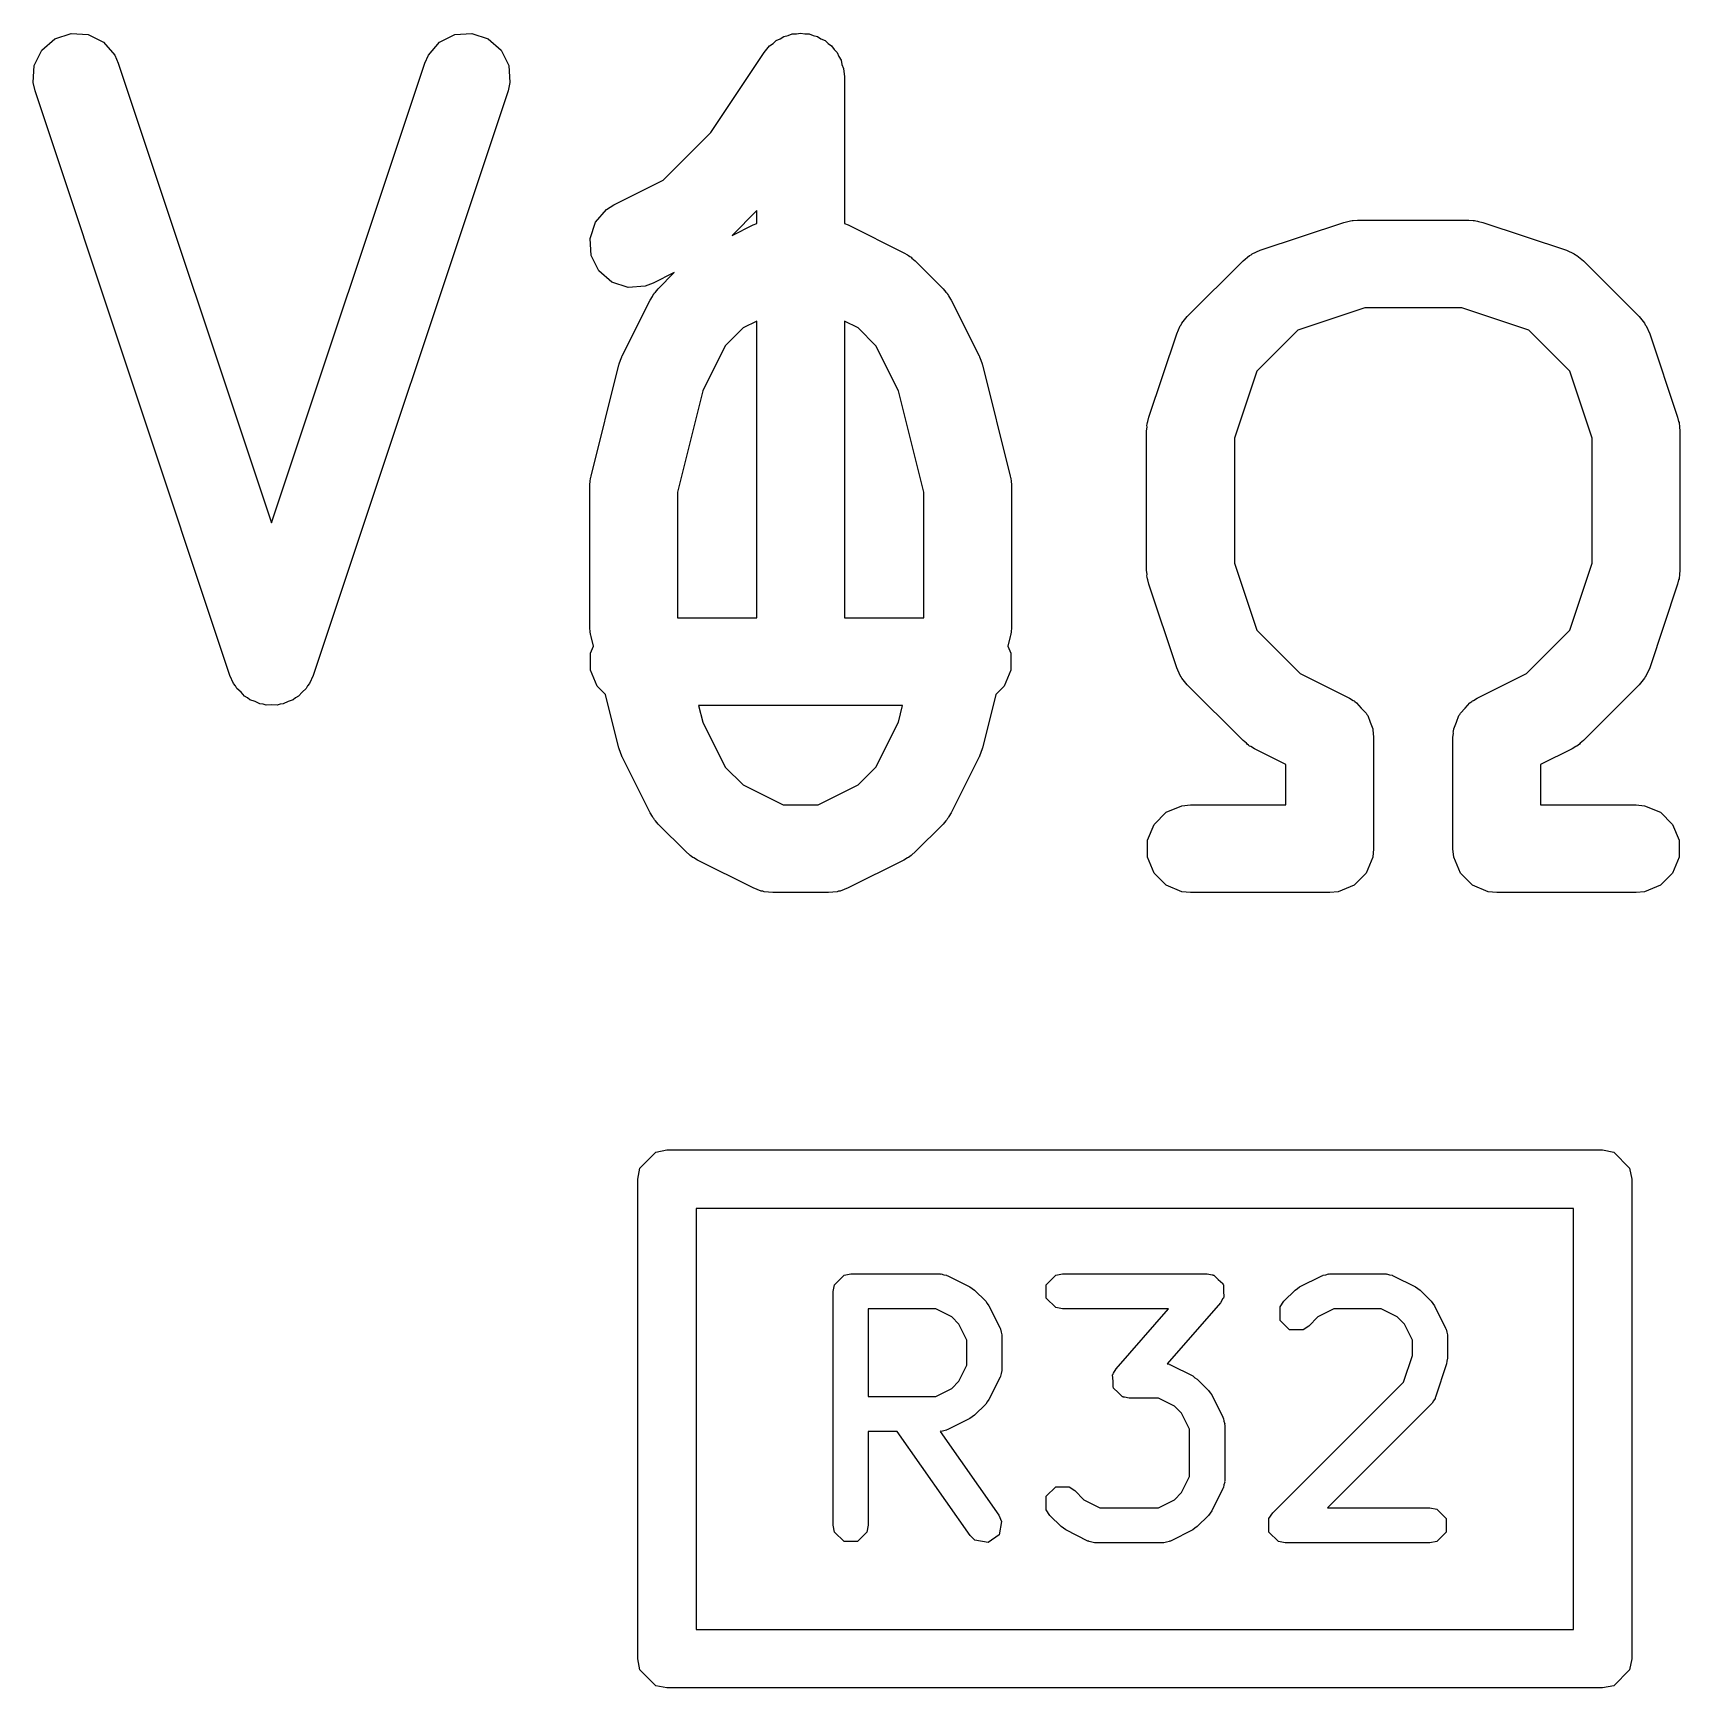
# Model space of a CAD drawing. Header units: millimetres. Extents: x 129 to 276, y -185 to -58.
# Drawn here: x 232.116 to 234.932, y -182.96 to -180.13 of the extents above; entities that cross this region are included whole.
import ezdxf

# ---------------------------------------------------------------- set-up
doc = ezdxf.new("R2010")
doc.units = ezdxf.units.MM
doc.layers.add('F.Fab', color=9, linetype='CONTINUOUS', true_color=0xafafaf)

msp = doc.modelspace()

# ---------------------------------------------------------------- linework, layer by layer
at = {"layer": 'F.Fab', "linetype": 'CONTINUOUS'}
for p, q in [((232.131226, -180.158836), (232.153333, -180.139662)), ((232.153333, -180.139662), (232.181096, -180.130408)), ((232.181096, -180.130408), (232.210286, -180.132483)), ((232.210286, -180.132483), (232.236459, -180.145569)), ((232.811159, -180.14557), (232.837332, -180.132483)), ((232.837332, -180.132483), (232.866522, -180.130408)), ((232.866522, -180.130408), (232.894284, -180.139662)), ((232.894284, -180.139662), (232.916392, -180.158836)), ((233.386903, -180.142459), (233.393692, -180.139646)), ((233.393692, -180.139646), (233.399798, -180.135558)), ((233.399798, -180.135558), (233.407078, -180.134101)), ((233.407078, -180.134101), (233.413939, -180.13126)), ((233.413939, -180.13126), (233.421287, -180.13126)), ((233.421287, -180.13126), (233.428492, -180.129819)), ((233.428492, -180.129819), (233.435776, -180.13126)), ((233.435776, -180.13126), (233.443203, -180.13126)), ((233.443203, -180.13126), (233.449991, -180.134072)), ((233.449991, -180.134072), (233.4572, -180.135498)), ((233.4572, -180.135498), (233.463379, -180.139617)), ((233.463379, -180.139617), (233.470239, -180.142459)), ((232.11814, -180.185009), (232.131226, -180.158836)), ((232.236459, -180.145569), (232.255633, -180.167676)), ((232.255633, -180.167676), (232.261627, -180.181102)), ((232.785991, -180.181102), (232.791985, -180.167677)), ((232.791985, -180.167677), (232.811159, -180.14557)), ((232.916392, -180.158836), (232.929478, -180.18501)), ((233.275047, -180.299896), (233.366167, -180.163216)), ((233.366167, -180.163216), (233.366201, -180.163173)), ((233.366201, -180.163173), (233.366211, -180.163151)), ((233.366211, -180.163151), (233.366262, -180.163099)), ((233.366262, -180.163099), (233.375483, -180.151841)), ((233.375483, -180.151841), (233.381652, -180.147709)), ((233.381652, -180.147709), (233.386903, -180.142459)), ((233.470239, -180.142459), (233.475432, -180.147652)), ((233.475432, -180.147652), (233.481549, -180.15173)), ((233.481549, -180.15173), (233.485682, -180.157902)), ((233.485682, -180.157902), (233.490931, -180.163151)), ((233.490931, -180.163151), (233.493742, -180.169938)), ((232.116065, -180.214199), (232.11814, -180.185009)), ((232.261627, -180.181102), (232.523809, -180.967648)), ((232.523809, -180.967648), (232.785991, -180.181102)), ((232.929478, -180.18501), (232.931553, -180.2142)), ((233.493742, -180.169938), (233.497832, -180.176045)), ((233.497832, -180.176045), (233.499288, -180.183326)), ((233.499288, -180.183326), (233.50213, -180.190187)), ((233.50213, -180.190187), (233.503555, -180.204663)), ((232.119325, -180.228536), (232.116065, -180.214199)), ((232.931553, -180.2142), (232.928293, -180.228536)), ((233.503555, -180.204663), (233.503571, -180.20474)), ((233.503571, -180.20474), (233.503565, -180.204766)), ((233.503565, -180.204766), (233.503571, -180.204819)), ((233.503571, -180.204819), (233.503571, -180.455379)), ((232.452658, -181.228536), (232.119325, -180.228536)), ((232.928293, -180.228536), (232.59496, -181.228536)), ((233.193668, -180.381275), (233.275047, -180.299896)), ((233.109316, -180.423451), (233.193668, -180.381275)), ((233.096873, -180.431283), (233.109316, -180.423451)), ((233.0777, -180.453391), (233.096873, -180.431283)), ((233.353571, -180.433504), (233.311265, -180.47581)), ((233.353571, -180.455379), (233.353571, -180.433504)), ((234.357234, -180.453668), (234.364489, -180.452018)), ((234.364489, -180.452018), (234.36632, -180.45126)), ((234.36632, -180.45126), (234.368973, -180.450998)), ((234.368973, -180.450998), (234.371571, -180.450408)), ((234.371571, -180.450408), (234.373545, -180.450548)), ((234.373545, -180.450548), (234.380952, -180.449819)), ((234.380952, -180.449819), (234.571428, -180.449819)), ((234.571428, -180.449819), (234.578833, -180.450548)), ((234.578833, -180.450548), (234.580808, -180.450408)), ((234.580808, -180.450408), (234.583405, -180.450998)), ((234.583405, -180.450998), (234.58606, -180.45126)), ((234.58606, -180.45126), (234.587891, -180.452018)), ((234.587891, -180.452018), (234.595145, -180.453668)), ((233.068446, -180.481152), (233.0777, -180.453391)), ((233.311265, -180.47581), (233.347411, -180.457737)), ((233.347411, -180.457737), (233.353571, -180.455379)), ((233.503571, -180.455379), (233.509731, -180.457737)), ((233.509731, -180.457737), (233.604969, -180.505356)), ((234.214378, -180.501287), (234.357234, -180.453668)), ((234.595145, -180.453668), (234.738002, -180.501287)), ((233.07052, -180.510342), (233.068446, -180.481152)), ((233.604969, -180.505356), (233.611268, -180.50932)), ((234.198917, -180.509045), (234.200952, -180.507281)), ((234.200952, -180.507281), (234.214378, -180.501287)), ((234.738002, -180.501287), (234.751427, -180.507281)), ((234.751427, -180.507281), (234.753462, -180.509046)), ((233.083607, -180.536517), (233.07052, -180.510342)), ((233.105715, -180.55569), (233.083607, -180.536517)), ((233.611268, -180.50932), (233.613096, -180.510078)), ((233.613096, -180.510078), (233.615152, -180.511766)), ((233.615152, -180.511766), (233.617412, -180.513188)), ((233.617412, -180.513188), (233.618711, -180.514686)), ((233.618711, -180.514686), (233.624461, -180.519405)), ((233.624461, -180.519405), (233.67208, -180.567024)), ((234.089824, -180.614643), (234.185062, -180.519405)), ((234.185062, -180.519405), (234.196427, -180.510077)), ((234.196427, -180.510077), (234.198917, -180.509045)), ((234.753462, -180.509046), (234.755953, -180.510078)), ((234.755953, -180.510078), (234.767318, -180.519405)), ((234.767318, -180.519405), (234.862556, -180.614643)), ((233.133476, -180.564944), (233.105715, -180.55569)), ((233.162666, -180.56287), (233.133476, -180.564944)), ((233.176398, -180.557615), (233.162666, -180.56287)), ((233.212544, -180.539542), (233.176398, -180.557615)), ((233.185062, -180.567024), (233.212544, -180.539542)), ((233.123394, -180.681754), (233.171013, -180.586516)), ((233.171013, -180.586516), (233.174977, -180.580216)), ((233.174977, -180.580216), (233.175735, -180.578389)), ((233.175735, -180.578389), (233.177423, -180.576332)), ((233.177423, -180.576332), (233.178845, -180.574073)), ((233.178845, -180.574073), (233.180343, -180.572773)), ((233.180343, -180.572773), (233.185062, -180.567024)), ((233.67208, -180.567024), (233.676798, -180.572773)), ((233.676798, -180.572773), (233.678297, -180.574073)), ((233.678297, -180.574073), (233.679718, -180.576332)), ((233.679718, -180.576332), (233.681407, -180.578389)), ((233.681407, -180.578389), (233.682164, -180.580216)), ((233.682164, -180.580216), (233.686129, -180.586516)), ((233.686129, -180.586516), (233.733748, -180.681754)), ((234.080497, -180.626008), (234.089824, -180.614643)), ((234.393122, -180.599819), (234.278609, -180.63799)), ((234.559258, -180.599819), (234.393122, -180.599819)), ((234.673771, -180.63799), (234.559258, -180.599819)), ((234.862556, -180.614643), (234.871884, -180.626008)), ((233.330141, -180.634077), (233.299734, -180.664484)), ((233.353571, -180.622362), (233.330141, -180.634077)), ((233.353571, -181.129819), (233.353571, -180.622362)), ((233.527001, -180.634077), (233.503571, -180.622362)), ((233.503571, -180.622362), (233.503571, -181.129819)), ((233.557408, -180.664484), (233.527001, -180.634077)), ((234.024087, -180.786816), (234.071706, -180.643959)), ((234.071706, -180.643959), (234.0777, -180.630534)), ((234.0777, -180.630534), (234.079465, -180.628498)), ((234.079465, -180.628498), (234.080497, -180.626008)), ((234.278609, -180.63799), (234.208409, -180.708189)), ((234.743971, -180.70819), (234.673771, -180.63799)), ((234.871884, -180.626008), (234.872915, -180.628498)), ((234.872915, -180.628498), (234.87468, -180.630533)), ((234.87468, -180.630533), (234.880674, -180.643959)), ((234.880674, -180.643959), (234.928293, -180.786815)), ((233.299734, -180.664484), (233.26124, -180.741471)), ((233.595901, -180.741471), (233.557408, -180.664484)), ((233.070096, -180.887581), (233.117715, -180.697105)), ((233.117715, -180.697105), (233.1181, -180.696025)), ((233.1181, -180.696025), (233.118139, -180.695486)), ((233.118139, -180.695486), (233.120466, -180.689404)), ((233.120466, -180.689404), (233.122662, -180.683259)), ((233.122662, -180.683259), (233.122984, -180.682823)), ((233.122984, -180.682823), (233.123394, -180.681754)), ((233.733748, -180.681754), (233.734157, -180.682823)), ((233.734157, -180.682823), (233.73448, -180.683259)), ((233.73448, -180.683259), (233.736672, -180.689395)), ((233.736672, -180.689395), (233.739003, -180.695485)), ((233.739003, -180.695485), (233.739041, -180.696025)), ((233.739041, -180.696025), (233.739427, -180.697105)), ((233.739427, -180.697105), (233.787046, -180.887581)), ((234.208409, -180.708189), (234.170238, -180.822703)), ((234.782142, -180.822703), (234.743971, -180.70819)), ((233.26124, -180.741471), (233.217857, -180.915005)), ((233.639285, -180.915005), (233.595901, -180.741471)), ((234.022437, -180.794069), (234.024087, -180.786816)), ((234.928293, -180.786815), (234.929942, -180.79407)), ((234.020238, -180.810533), (234.020967, -180.803127)), ((234.020238, -181.048628), (234.020238, -180.810533)), ((234.020827, -180.801153), (234.021417, -180.798555)), ((234.020967, -180.803127), (234.020827, -180.801153)), ((234.021417, -180.798555), (234.021679, -180.795901)), ((234.021679, -180.795901), (234.022437, -180.794069)), ((234.929942, -180.79407), (234.930701, -180.795901)), ((234.930701, -180.795901), (234.930962, -180.798554)), ((234.930962, -180.798554), (234.931553, -180.801152)), ((234.931553, -180.801152), (234.931412, -180.803126)), ((234.931412, -180.803126), (234.932142, -180.810533)), ((234.932142, -180.810533), (234.932142, -181.048628)), ((234.170238, -180.822703), (234.170238, -181.036457)), ((234.782142, -181.036458), (234.782142, -180.822703)), ((233.067857, -180.905771), (233.068108, -180.903217)), ((233.067946, -180.902125), (233.068755, -180.896651)), ((233.068108, -180.903217), (233.067946, -180.902125)), ((233.068755, -180.896651), (233.069298, -180.891139)), ((233.069298, -180.891139), (233.06972, -180.890117)), ((233.06972, -180.890117), (233.070096, -180.887581)), ((233.787046, -180.887581), (233.787421, -180.890117)), ((233.787421, -180.890117), (233.787844, -180.891139)), ((233.787844, -180.891139), (233.788386, -180.896651)), ((233.788386, -180.896651), (233.789196, -180.902125)), ((233.789196, -180.902125), (233.789033, -180.903217)), ((233.789033, -180.903217), (233.789285, -180.905771)), ((233.067857, -181.143866), (233.067857, -180.905771)), ((233.217857, -180.915005), (233.217857, -181.129819)), ((233.639285, -181.129819), (233.639285, -180.915005)), ((233.789285, -180.905771), (233.789285, -181.143866)), ((234.170238, -181.036457), (234.208409, -181.150971)), ((234.743971, -181.150971), (234.782142, -181.036458)), ((234.020967, -181.056033), (234.020238, -181.048628)), ((234.020827, -181.058008), (234.020967, -181.056033)), ((234.021417, -181.060605), (234.020827, -181.058008)), ((234.021679, -181.06326), (234.021417, -181.060605)), ((234.022437, -181.065091), (234.021679, -181.06326)), ((234.024087, -181.072345), (234.022437, -181.065091)), ((234.071706, -181.215202), (234.024087, -181.072345)), ((234.928293, -181.072346), (234.880674, -181.215202)), ((234.929942, -181.06509), (234.928293, -181.072346)), ((234.930701, -181.06326), (234.929942, -181.06509)), ((234.930962, -181.060606), (234.930701, -181.06326)), ((234.931553, -181.058009), (234.930962, -181.060606)), ((234.932142, -181.048628), (234.931412, -181.056034)), ((234.931412, -181.056034), (234.931553, -181.058009)), ((233.217857, -181.129819), (233.353571, -181.129819)), ((233.503571, -181.129819), (233.639285, -181.129819)), ((233.068108, -181.146419), (233.067857, -181.143866)), ((233.067946, -181.147512), (233.068108, -181.146419)), ((233.068755, -181.152985), (233.067946, -181.147512)), ((233.069298, -181.158498), (233.068755, -181.152985)), ((233.06972, -181.159519), (233.069298, -181.158498)), ((233.070096, -181.162056), (233.06972, -181.159519)), ((233.787421, -181.159519), (233.787046, -181.162056)), ((233.787844, -181.158498), (233.787421, -181.159519)), ((233.788386, -181.152985), (233.787844, -181.158498)), ((233.789196, -181.147512), (233.788386, -181.152985)), ((233.789285, -181.143866), (233.789033, -181.146419)), ((233.789033, -181.146419), (233.789196, -181.147512)), ((234.208409, -181.150971), (234.282522, -181.225084)), ((234.669858, -181.225084), (234.743971, -181.150971)), ((233.069298, -181.190187), (233.074181, -181.178397)), ((233.074181, -181.178397), (233.070096, -181.162056)), ((233.787046, -181.162056), (233.78296, -181.178397)), ((233.78296, -181.178397), (233.787844, -181.190187)), ((233.069298, -181.219451), (233.069298, -181.190187)), ((233.787844, -181.190187), (233.787844, -181.219451)), ((234.0777, -181.228627), (234.071706, -181.215202)), ((234.880674, -181.215202), (234.87468, -181.228628)), ((232.458652, -181.241961), (232.452658, -181.228536)), ((232.462162, -181.246008), (232.458652, -181.241961)), ((232.588966, -181.241962), (232.585454, -181.24601)), ((232.59496, -181.228536), (232.588966, -181.241962)), ((233.080497, -181.246487), (233.069298, -181.219451)), ((233.787844, -181.219451), (233.776645, -181.246487)), ((234.079465, -181.230662), (234.0777, -181.228627)), ((234.080497, -181.233153), (234.079465, -181.230662)), ((234.089824, -181.244518), (234.080497, -181.233153)), ((234.185062, -181.339756), (234.089824, -181.244518)), ((234.282522, -181.225084), (234.366874, -181.26726)), ((234.585506, -181.26726), (234.669858, -181.225084)), ((234.862556, -181.244518), (234.767318, -181.339756)), ((234.871884, -181.233153), (234.862556, -181.244518)), ((234.872915, -181.230662), (234.871884, -181.233153)), ((234.87468, -181.228628), (234.872915, -181.230662)), ((232.464559, -181.250802), (232.462162, -181.246008)), ((232.471667, -181.256967), (232.464559, -181.250802)), ((232.477826, -181.264068), (232.471667, -181.256967)), ((232.482615, -181.266462), (232.477826, -181.264068)), ((232.486666, -181.269976), (232.482615, -181.266462)), ((232.495591, -181.27295), (232.486666, -181.269976)), ((232.503999, -181.277155), (232.495591, -181.27295)), ((232.552029, -181.272949), (232.543619, -181.277155)), ((232.560951, -181.269976), (232.552029, -181.272949)), ((232.564998, -181.266465), (232.560951, -181.269976)), ((232.569792, -181.264069), (232.564998, -181.266465)), ((232.575955, -181.256963), (232.569792, -181.264069)), ((232.583059, -181.250802), (232.575955, -181.256963)), ((232.585454, -181.24601), (232.583059, -181.250802)), ((233.094772, -181.260762), (233.080497, -181.246487)), ((233.117715, -181.352532), (233.094772, -181.260762)), ((233.762369, -181.260762), (233.739427, -181.352532)), ((233.776645, -181.246487), (233.762369, -181.260762)), ((234.366874, -181.26726), (234.373173, -181.271224)), ((234.373173, -181.271224), (234.375001, -181.271982)), ((234.375001, -181.271982), (234.376062, -181.273043)), ((234.376062, -181.273043), (234.379317, -181.275092)), ((234.573063, -181.275092), (234.576317, -181.273043)), ((234.576317, -181.273043), (234.577379, -181.271982)), ((234.577379, -181.271982), (234.579206, -181.271224)), ((234.579206, -181.271224), (234.585506, -181.26726)), ((232.509343, -181.277534), (232.503999, -181.277155)), ((232.514429, -181.27923), (232.509343, -181.277534)), ((232.523809, -181.278563), (232.514429, -181.27923)), ((232.533189, -181.27923), (232.523809, -181.278563)), ((232.538274, -181.277534), (232.533189, -181.27923)), ((232.543619, -181.277155), (232.538274, -181.277534)), ((233.254153, -181.279819), (233.26124, -181.308166)), ((233.602988, -181.279819), (233.254153, -181.279819)), ((233.595901, -181.308166), (233.602988, -181.279819)), ((234.379317, -181.275092), (234.387195, -181.284176)), ((234.387195, -181.284176), (234.395693, -181.292674)), ((234.395693, -181.292674), (234.396724, -181.295164)), ((234.396724, -181.295164), (234.39849, -181.2972)), ((234.39849, -181.2972), (234.40229, -181.308602)), ((234.550089, -181.308602), (234.55389, -181.2972)), ((234.55389, -181.2972), (234.555655, -181.295164)), ((234.555655, -181.295164), (234.556687, -181.292674)), ((234.556687, -181.292674), (234.565184, -181.284176)), ((234.565184, -181.284176), (234.573063, -181.275092)), ((233.26124, -181.308166), (233.299734, -181.385153)), ((233.557407, -181.385153), (233.595901, -181.308166)), ((234.40229, -181.308602), (234.406892, -181.31971)), ((234.406892, -181.31971), (234.407268, -181.323535)), ((234.407268, -181.323535), (234.407744, -181.324961)), ((234.407744, -181.324961), (234.407603, -181.326936)), ((234.407603, -181.326936), (234.408333, -181.334342)), ((234.544047, -181.334342), (234.544776, -181.326936)), ((234.544636, -181.324961), (234.545111, -181.323535)), ((234.544776, -181.326936), (234.544636, -181.324961)), ((234.545111, -181.323535), (234.545488, -181.31971)), ((234.545488, -181.31971), (234.550089, -181.308602)), ((233.1181, -181.353611), (233.117715, -181.352532)), ((233.118139, -181.354151), (233.1181, -181.353611)), ((233.120466, -181.360232), (233.118139, -181.354151)), ((233.739003, -181.354152), (233.736672, -181.360241)), ((233.739041, -181.353611), (233.739003, -181.354152)), ((233.739427, -181.352532), (233.739041, -181.353611)), ((234.190812, -181.344476), (234.185062, -181.339756)), ((234.192111, -181.345973), (234.190812, -181.344476)), ((234.194365, -181.347392), (234.192111, -181.345973)), ((234.196427, -181.349084), (234.194365, -181.347392)), ((234.198259, -181.349842), (234.196427, -181.349084)), ((234.204554, -181.353805), (234.198259, -181.349842)), ((234.258333, -181.380694), (234.204554, -181.353805)), ((234.408333, -181.334342), (234.408333, -181.524819)), ((234.544047, -181.524819), (234.544047, -181.334342)), ((234.747826, -181.353805), (234.694047, -181.380694)), ((234.754125, -181.34984), (234.747826, -181.353805)), ((234.755953, -181.349083), (234.754125, -181.34984)), ((234.758009, -181.347394), (234.755953, -181.349083)), ((234.760269, -181.345973), (234.758009, -181.347394)), ((234.761568, -181.344474), (234.760269, -181.345973)), ((234.767318, -181.339756), (234.761568, -181.344474)), ((233.122662, -181.366378), (233.120466, -181.360232)), ((233.122984, -181.366813), (233.122662, -181.366378)), ((233.123394, -181.367883), (233.122984, -181.366813)), ((233.171013, -181.463121), (233.123394, -181.367883)), ((233.299734, -181.385153), (233.330141, -181.415561)), ((233.527, -181.415561), (233.557407, -181.385153)), ((233.733748, -181.367883), (233.686129, -181.463121)), ((233.734157, -181.366813), (233.733748, -181.367883)), ((233.73448, -181.366378), (233.734157, -181.366813)), ((233.736672, -181.360241), (233.73448, -181.366378)), ((234.258333, -181.449819), (234.258333, -181.380694)), ((234.694047, -181.380694), (234.694047, -181.449819)), ((233.330141, -181.415561), (233.398657, -181.449819)), ((233.458485, -181.449819), (233.527, -181.415561)), ((233.174976, -181.469417), (233.171013, -181.463121)), ((233.175734, -181.471247), (233.174976, -181.469417)), ((233.398657, -181.449819), (233.458485, -181.449819)), ((233.682165, -181.469417), (233.681408, -181.471247)), ((233.686129, -181.463121), (233.682165, -181.469417)), ((234.032878, -181.483151), (234.05357, -181.462459)), ((234.05357, -181.462459), (234.080606, -181.45126)), ((234.080606, -181.45126), (234.095238, -181.449819)), ((234.095238, -181.449819), (234.258333, -181.449819)), ((234.694047, -181.449819), (234.857142, -181.449819)), ((234.857142, -181.449819), (234.871774, -181.45126)), ((234.871774, -181.45126), (234.89881, -181.462459)), ((234.89881, -181.462459), (234.919502, -181.483151)), ((233.177423, -181.473305), (233.175734, -181.471247)), ((233.178845, -181.475564), (233.177423, -181.473305)), ((233.180343, -181.476863), (233.178845, -181.475564)), ((233.185061, -181.482612), (233.180343, -181.476863)), ((233.23268, -181.530232), (233.185061, -181.482612)), ((233.67208, -181.482613), (233.624462, -181.530232)), ((233.676798, -181.476863), (233.67208, -181.482613)), ((233.678297, -181.475564), (233.676798, -181.476863)), ((233.679718, -181.473305), (233.678297, -181.475564)), ((233.681408, -181.471247), (233.679718, -181.473305)), ((234.021679, -181.510187), (234.032878, -181.483151)), ((234.919502, -181.483151), (234.930701, -181.510187)), ((234.021679, -181.539451), (234.021679, -181.510187)), ((234.408333, -181.524819), (234.406892, -181.539451)), ((234.545488, -181.539451), (234.544047, -181.524819)), ((234.930701, -181.510187), (234.930701, -181.539451)), ((233.238429, -181.53495), (233.23268, -181.530232)), ((233.23973, -181.53645), (233.238429, -181.53495)), ((233.241989, -181.537872), (233.23973, -181.53645)), ((233.244046, -181.53956), (233.241989, -181.537872)), ((233.245873, -181.540317), (233.244046, -181.53956)), ((233.252173, -181.544282), (233.245873, -181.540317)), ((233.347411, -181.591901), (233.252173, -181.544282)), ((233.604969, -181.544282), (233.509731, -181.591901)), ((233.611268, -181.540317), (233.604969, -181.544282)), ((233.613096, -181.53956), (233.611268, -181.540317)), ((233.615152, -181.537872), (233.613096, -181.53956)), ((233.617412, -181.53645), (233.615152, -181.537872)), ((233.618712, -181.53495), (233.617412, -181.53645)), ((233.624462, -181.530232), (233.618712, -181.53495)), ((234.032878, -181.566487), (234.021679, -181.539451)), ((234.406892, -181.539451), (234.395693, -181.566487)), ((234.556687, -181.566487), (234.545488, -181.539451)), ((234.930701, -181.539451), (234.919502, -181.566487)), ((234.05357, -181.587179), (234.032878, -181.566487)), ((234.395693, -181.566487), (234.375001, -181.587179)), ((234.577379, -181.587179), (234.556687, -181.566487)), ((234.919502, -181.566487), (234.89881, -181.587179)), ((233.361142, -181.597156), (233.347411, -181.591901)), ((233.363831, -181.597347), (233.361142, -181.597156)), ((233.36632, -181.598378), (233.363831, -181.597347)), ((233.380952, -181.599819), (233.36632, -181.598378)), ((233.47619, -181.599819), (233.380952, -181.599819)), ((233.490822, -181.598378), (233.47619, -181.599819)), ((233.493311, -181.597346), (233.490822, -181.598378)), ((233.495999, -181.597156), (233.493311, -181.597346)), ((233.509731, -181.591901), (233.495999, -181.597156)), ((234.080606, -181.598378), (234.05357, -181.587179)), ((234.095238, -181.599819), (234.080606, -181.598378)), ((234.333333, -181.599819), (234.095238, -181.599819)), ((234.347965, -181.598378), (234.333333, -181.599819)), ((234.375001, -181.587179), (234.347965, -181.598378)), ((234.604415, -181.598378), (234.577379, -181.587179)), ((234.619047, -181.599819), (234.604415, -181.598378)), ((234.857142, -181.599819), (234.619047, -181.599819)), ((234.871774, -181.598378), (234.857142, -181.599819)), ((234.89881, -181.587179), (234.871774, -181.598378)), ((233.153806, -182.070866), (233.180866, -182.043806)), ((233.180866, -182.043806), (233.2, -182.04)), ((233.2, -182.04), (234.8, -182.04)), ((234.8, -182.04), (234.819134, -182.043806)), ((234.819134, -182.043806), (234.846194, -182.070866)), ((233.15, -182.09), (233.153806, -182.070866)), ((233.15, -182.91), (233.15, -182.09)), ((234.846194, -182.070866), (234.85, -182.09)), ((234.85, -182.09), (234.85, -182.91)), ((233.25, -182.14), (233.25, -182.86)), ((234.75, -182.14), (233.25, -182.14)), ((234.75, -182.86), (234.75, -182.14)), ((233.48657, -182.270446), (233.502805, -182.254211)), ((233.502805, -182.254211), (233.514286, -182.251927)), ((233.514286, -182.251927), (233.666667, -182.251927)), ((233.666667, -182.251927), (233.668141, -182.25222)), ((233.668141, -182.25222), (233.668793, -182.252003)), ((233.668793, -182.252003), (233.673429, -182.253272)), ((233.673429, -182.253272), (233.678148, -182.254211)), ((233.678148, -182.254211), (233.678634, -182.254697)), ((233.678634, -182.254697), (233.680084, -182.255094)), ((233.680084, -182.255094), (233.718179, -182.274142)), ((233.848474, -182.270446), (233.864709, -182.254211)), ((233.864709, -182.254211), (233.87619, -182.251927)), ((233.87619, -182.251927), (234.123809, -182.251927)), ((234.123809, -182.251927), (234.132173, -182.253591)), ((234.132173, -182.253591), (234.13342, -182.253508)), ((234.13342, -182.253508), (234.133909, -182.253936)), ((234.133909, -182.253936), (234.13529, -182.254211)), ((234.13529, -182.254211), (234.142756, -182.261677)), ((234.142756, -182.261677), (234.150701, -182.268629)), ((234.281821, -182.274142), (234.319917, -182.255094)), ((234.319917, -182.255094), (234.321365, -182.254697)), ((234.321365, -182.254697), (234.321852, -182.254211)), ((234.321852, -182.254211), (234.326563, -182.253273)), ((234.326563, -182.253273), (234.331207, -182.252002)), ((234.331207, -182.252002), (234.33186, -182.252219)), ((234.33186, -182.252219), (234.333333, -182.251927)), ((234.333333, -182.251927), (234.428571, -182.251927)), ((234.428571, -182.251927), (234.430045, -182.25222)), ((234.430045, -182.25222), (234.430697, -182.252003)), ((234.430697, -182.252003), (234.435333, -182.253272)), ((234.435333, -182.253272), (234.440052, -182.254211)), ((234.440052, -182.254211), (234.440538, -182.254697)), ((234.440538, -182.254697), (234.441988, -182.255094)), ((234.441988, -182.255094), (234.480083, -182.274142)), ((233.484286, -182.281927), (233.48657, -182.270446)), ((233.484286, -182.681927), (233.484286, -182.281927)), ((233.718179, -182.274142), (233.721982, -182.277094)), ((233.721982, -182.277094), (233.725975, -182.279762)), ((233.725975, -182.279762), (233.745023, -182.298809)), ((233.848474, -182.293408), (233.848474, -182.270446)), ((234.150701, -182.268629), (234.150771, -182.269692)), ((234.150771, -182.269692), (234.151525, -182.270446)), ((234.151525, -182.270446), (234.151525, -182.280991)), ((234.151525, -182.280991), (234.152228, -182.291538)), ((234.152228, -182.291538), (234.151525, -182.292758)), ((234.254977, -182.298808), (234.274025, -182.279761)), ((234.274025, -182.279761), (234.278024, -182.277089)), ((234.278024, -182.277089), (234.281821, -182.274142)), ((234.480083, -182.274142), (234.483879, -182.277089)), ((234.483879, -182.277089), (234.487879, -182.279761)), ((234.487879, -182.279761), (234.506926, -182.298808)), ((233.659584, -182.311927), (233.544286, -182.311927)), ((233.544286, -182.311927), (233.544286, -182.461451)), ((233.686991, -182.32563), (233.659584, -182.311927)), ((233.745023, -182.298809), (233.747699, -182.302815)), ((233.747699, -182.302815), (233.750642, -182.306606)), ((233.750642, -182.306606), (233.76969, -182.344702)), ((233.864709, -182.309643), (233.848474, -182.293408)), ((233.87619, -182.311927), (233.864709, -182.309643)), ((234.057696, -182.311927), (233.87619, -182.311927)), ((233.967899, -182.414553), (234.057696, -182.311927)), ((234.146386, -182.301682), (234.055258, -182.405827)), ((234.150643, -182.294289), (234.146386, -182.301682)), ((234.151525, -182.293408), (234.150643, -182.294289)), ((234.151525, -182.292758), (234.151525, -182.293408)), ((234.248473, -182.331501), (234.248474, -182.308541)), ((234.248474, -182.308541), (234.254977, -182.298808)), ((234.340416, -182.311927), (234.313007, -182.325631)), ((234.421488, -182.311927), (234.340416, -182.311927)), ((234.448894, -182.32563), (234.421488, -182.311927)), ((234.506926, -182.298808), (234.509597, -182.302805)), ((234.509597, -182.302805), (234.512547, -182.306606)), ((234.512547, -182.306606), (234.531594, -182.344702)), ((233.699153, -182.337793), (233.686991, -182.32563)), ((233.712857, -182.3652), (233.699153, -182.337793)), ((233.76969, -182.344702), (233.770086, -182.34615)), ((233.770086, -182.34615), (233.770573, -182.346637)), ((233.770573, -182.346637), (233.77151, -182.351348)), ((234.264709, -182.347738), (234.248473, -182.331501)), ((234.287669, -182.347739), (234.264709, -182.347738)), ((234.297403, -182.341236), (234.287669, -182.347739)), ((234.313007, -182.325631), (234.297403, -182.341236)), ((234.461058, -182.337794), (234.448894, -182.32563)), ((234.474761, -182.365199), (234.461058, -182.337794)), ((234.531594, -182.344702), (234.53199, -182.34615)), ((234.53199, -182.34615), (234.532477, -182.346637)), ((234.532477, -182.346637), (234.533415, -182.351356)), ((233.712857, -182.408177), (233.712857, -182.3652)), ((233.77151, -182.351348), (233.772782, -182.355992)), ((233.772782, -182.355992), (233.772564, -182.356645)), ((233.772564, -182.356645), (233.772857, -182.358118)), ((233.772857, -182.358118), (233.772857, -182.41526)), ((234.474761, -182.391343), (234.474761, -182.365199)), ((234.533415, -182.351356), (234.534685, -182.355992)), ((234.534685, -182.355992), (234.534467, -182.356643)), ((234.534467, -182.356643), (234.534761, -182.358118)), ((234.534761, -182.358118), (234.534761, -182.396213)), ((234.459491, -182.437152), (234.474761, -182.391343)), ((234.533822, -182.400928), (234.533222, -182.405699)), ((234.534761, -182.396213), (234.533822, -182.400928)), ((233.699153, -182.435584), (233.712857, -182.408177)), ((233.76969, -182.428676), (233.750642, -182.466772)), ((233.770086, -182.427227), (233.76969, -182.428676)), ((233.770573, -182.426741), (233.770086, -182.427227)), ((233.77151, -182.422029), (233.770573, -182.426741)), ((233.772782, -182.417386), (233.77151, -182.422029)), ((233.772857, -182.41526), (233.772564, -182.416732)), ((233.772564, -182.416732), (233.772782, -182.417386)), ((233.962057, -182.424697), (233.96276, -182.423476)), ((233.96276, -182.435236), (233.962057, -182.424697)), ((233.96276, -182.422827), (233.963641, -182.421945)), ((233.96276, -182.423476), (233.96276, -182.422827)), ((233.963641, -182.421945), (233.967899, -182.414553)), ((234.055258, -182.405827), (234.0591, -182.406592)), ((234.0591, -182.406592), (234.059586, -182.407078)), ((234.059586, -182.407078), (234.061036, -182.407475)), ((234.061036, -182.407475), (234.099131, -182.426523)), ((234.099131, -182.426523), (234.102927, -182.42947)), ((234.102927, -182.42947), (234.106927, -182.432142)), ((234.106927, -182.432142), (234.125974, -182.451189)), ((234.533222, -182.405699), (234.514175, -182.462843)), ((233.544286, -182.461451), (233.659584, -182.461451)), ((233.659584, -182.461451), (233.686991, -182.447747)), ((233.686991, -182.447747), (233.699153, -182.435584)), ((233.96276, -182.445789), (233.96276, -182.435236)), ((233.963514, -182.446543), (233.96276, -182.445789)), ((233.963585, -182.447606), (233.963514, -182.446543)), ((233.971524, -182.454553), (233.963585, -182.447606)), ((233.978995, -182.462024), (233.971524, -182.454553)), ((234.125974, -182.451189), (234.128645, -182.455186)), ((234.128645, -182.455186), (234.131595, -182.458987)), ((234.131595, -182.458987), (234.150642, -182.497083)), ((234.235929, -182.660714), (234.459491, -182.437152)), ((233.745023, -182.474569), (233.725975, -182.493616)), ((233.747699, -182.470562), (233.745023, -182.474569)), ((233.750642, -182.466772), (233.747699, -182.470562)), ((233.980375, -182.462298), (233.978995, -182.462024)), ((233.980865, -182.462727), (233.980375, -182.462298)), ((233.982111, -182.462643), (233.980865, -182.462727)), ((233.990476, -182.464308), (233.982111, -182.462643)), ((234.040536, -182.464308), (233.990476, -182.464308)), ((234.067942, -182.478011), (234.040536, -182.464308)), ((234.080106, -182.490175), (234.067942, -182.478011)), ((234.506927, -182.474569), (234.329568, -182.651927)), ((234.507761, -182.473319), (234.506927, -182.474569)), ((234.508377, -182.473012), (234.507761, -182.473319)), ((234.510761, -182.46883), (234.508377, -182.473012)), ((234.51343, -182.464836), (234.510761, -182.46883)), ((234.514175, -182.462843), (234.51343, -182.464149)), ((234.51343, -182.464149), (234.51343, -182.464836)), ((233.680084, -182.518284), (233.678634, -182.51868)), ((233.718179, -182.499236), (233.680084, -182.518284)), ((233.721982, -182.496283), (233.718179, -182.499236)), ((233.725975, -182.493616), (233.721982, -182.496283)), ((234.093809, -182.51758), (234.080106, -182.490175)), ((234.093809, -182.598655), (234.093809, -182.51758)), ((234.150642, -182.497083), (234.151038, -182.498531)), ((234.151038, -182.498531), (234.151525, -182.499018)), ((234.151525, -182.499018), (234.152463, -182.503737)), ((234.152463, -182.503737), (234.153733, -182.508373)), ((234.153733, -182.508373), (234.153515, -182.509024)), ((234.153515, -182.509024), (234.153809, -182.510499)), ((234.153809, -182.510499), (234.153809, -182.605737)), ((233.593904, -182.521451), (233.544286, -182.521451)), ((233.544286, -182.521451), (233.544286, -182.681927)), ((233.71828, -182.69913), (233.593904, -182.521451)), ((233.668141, -182.521157), (233.667085, -182.521367)), ((233.667085, -182.521367), (233.767434, -182.664723)), ((233.668793, -182.521375), (233.668141, -182.521157)), ((233.673429, -182.520105), (233.668793, -182.521375)), ((233.678148, -182.519167), (233.673429, -182.520105)), ((233.678634, -182.51868), (233.678148, -182.519167)), ((234.080105, -182.626062), (234.093809, -182.598655)), ((233.848474, -182.632352), (233.86471, -182.616116)), ((233.86471, -182.616116), (233.88767, -182.616116)), ((233.88767, -182.616116), (233.897403, -182.622619)), ((233.897403, -182.622619), (233.913007, -182.638223)), ((234.067944, -182.638223), (234.080105, -182.626062)), ((234.150642, -182.619153), (234.131595, -182.657248)), ((234.151038, -182.617704), (234.150642, -182.619153)), ((234.151525, -182.617218), (234.151038, -182.617704)), ((234.152463, -182.612498), (234.151525, -182.617218)), ((234.153733, -182.607863), (234.152463, -182.612498)), ((234.153809, -182.605737), (234.153515, -182.607211)), ((234.153515, -182.607211), (234.153733, -182.607863)), ((233.848474, -182.655312), (233.848474, -182.632352)), ((233.854977, -182.665045), (233.848474, -182.655312)), ((233.913007, -182.638223), (233.940415, -182.651927)), ((233.940415, -182.651927), (234.040537, -182.651927)), ((234.040537, -182.651927), (234.067944, -182.638223)), ((234.131595, -182.657248), (234.128645, -182.661048)), ((234.329568, -182.651927), (234.504761, -182.651927)), ((234.504761, -182.651927), (234.516242, -182.654211)), ((234.516242, -182.654211), (234.532477, -182.670446)), ((233.48657, -182.693408), (233.484286, -182.681927)), ((233.544286, -182.681927), (233.542002, -182.693408)), ((233.767434, -182.664723), (233.772146, -182.675438)), ((233.772146, -182.675438), (233.768156, -182.698049)), ((233.874025, -182.684093), (233.854977, -182.665045)), ((233.878021, -182.686763), (233.874025, -182.684093)), ((233.881822, -182.689713), (233.878021, -182.686763)), ((234.10293, -182.686762), (234.09913, -182.689713)), ((234.106927, -182.684093), (234.10293, -182.686762)), ((234.125975, -182.665045), (234.106927, -182.684093)), ((234.128645, -182.661048), (234.125975, -182.665045)), ((234.229426, -182.670446), (234.229428, -182.670443)), ((234.229426, -182.693408), (234.229426, -182.670446)), ((234.229428, -182.670443), (234.235929, -182.660714)), ((234.532477, -182.670446), (234.532477, -182.693408)), ((233.502805, -182.709643), (233.48657, -182.693408)), ((233.525767, -182.709643), (233.502805, -182.709643)), ((233.542002, -182.693408), (233.525767, -182.709643)), ((233.726735, -182.707226), (233.71828, -182.69913)), ((233.749345, -182.711216), (233.726735, -182.707226)), ((233.768156, -182.698049), (233.749345, -182.711216)), ((233.919917, -182.70876), (233.881822, -182.689713)), ((233.921365, -182.709156), (233.919917, -182.70876)), ((233.921852, -182.709643), (233.921365, -182.709156)), ((233.926571, -182.710581), (233.921852, -182.709643)), ((233.931207, -182.711851), (233.926571, -182.710581)), ((233.931858, -182.711633), (233.931207, -182.711851)), ((233.933333, -182.711927), (233.931858, -182.711633)), ((234.047619, -182.711927), (233.933333, -182.711927)), ((234.049093, -182.711633), (234.047619, -182.711927)), ((234.049745, -182.711851), (234.049093, -182.711633)), ((234.05438, -182.710581), (234.049745, -182.711851)), ((234.0591, -182.709643), (234.05438, -182.710581)), ((234.059586, -182.709156), (234.0591, -182.709643)), ((234.061035, -182.70876), (234.059586, -182.709156)), ((234.09913, -182.689713), (234.061035, -182.70876)), ((234.245661, -182.709643), (234.229426, -182.693408)), ((234.257142, -182.711927), (234.245661, -182.709643)), ((234.504761, -182.711927), (234.257142, -182.711927)), ((234.516242, -182.709643), (234.504761, -182.711927)), ((234.532477, -182.693408), (234.516242, -182.709643)), ((233.25, -182.86), (234.75, -182.86)), ((233.153806, -182.929134), (233.15, -182.91)), ((234.85, -182.91), (234.846194, -182.929134)), ((233.180866, -182.956194), (233.153806, -182.929134)), ((234.846194, -182.929134), (234.819134, -182.956194)), ((233.2, -182.96), (233.180866, -182.956194)), ((234.8, -182.96), (233.2, -182.96)), ((234.819134, -182.956194), (234.8, -182.96))]:
    msp.add_line(p, q, dxfattribs=at)

doc.saveas('drawing.dxf')
